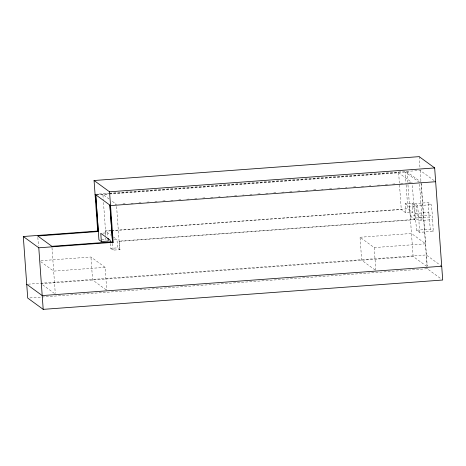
<?xml version="1.0" encoding="UTF-8"?>
<svg xmlns="http://www.w3.org/2000/svg" width="466" height="466" viewBox="0 0 466 466"><rect width="100%" height="100%" fill="white"/><g stroke="black" fill="none" stroke-linecap="round" stroke-linejoin="round"><path stroke-width="0.35" stroke-dasharray="2.33 1.75" d="M95.058 194.293L108.846 193.279M109.568 193.227L420.169 170.422L434.504 180.878M96.421 194.706L108.782 193.821M109.469 193.751L407.057 171.913L420.647 181.827M96.718 194.951L108.718 194.072M109.44 194.019L398.64 172.781L412.177 182.655M115.079 204.475L116.453 204.376L111.38 200.671M122.977 203.892L125.15 203.735M130.952 203.31L133.125 203.147M138.92 202.722L141.099 202.564M146.895 202.139L149.073 201.976M154.869 201.551L157.042 201.394M162.844 200.968L165.739 200.753M170.812 200.38L172.991 200.223M178.787 199.798L180.965 199.634M186.761 199.209L189.662 198.999M194.736 198.627L196.908 198.464M202.704 198.038L204.883 197.881M210.679 197.456L212.857 197.293M218.653 196.868L220.103 196.763M226.627 196.285L228.078 196.174M234.596 195.697L236.775 195.539M242.57 195.114L244.021 195.004M249.823 194.578L251.995 194.421M257.791 193.996L260.692 193.78M265.766 193.407L267.938 193.25M273.74 192.825L275.913 192.662M281.714 192.237L284.61 192.027M289.683 191.654L292.584 191.439M297.658 191.066L299.83 190.909M305.632 190.483L307.805 190.32M313.606 189.895L316.501 189.685M321.575 189.312L323.025 189.202M329.549 188.724L331.722 188.567M337.524 188.142L339.697 187.979M345.498 187.553L346.943 187.449M353.467 186.971L355.645 186.808M361.441 186.383L363.614 186.225M369.416 185.8L370.866 185.689M377.39 185.212L379.563 185.054M385.359 184.629L387.537 184.466M392.611 184.093L395.506 183.884M400.579 183.511L402.758 183.348M408.554 182.922L411.455 182.713M412.043 203.147L412.701 212.333L405.81 212.84L405.152 203.654L412.043 203.147L416.511 206.409L417.169 215.595L422.033 219.142L419.505 183.837M414.682 203.601L428.458 202.588L431.33 204.685L432.378 215.018L433.258 231.328L419.482 232.342L416.563 230.21L415.066 213.445L414.682 203.601L417.553 205.698L431.33 204.685M405.152 203.654L409.62 206.916L416.511 206.409M105.514 235.144L105.223 231.008L111.025 230.583M111.753 230.53L407.832 208.785L412.701 212.333M110.623 230.88L105.223 231.008M111.351 230.821L401.278 209.531L405.81 212.84M102.829 233.134L107.652 232.784L111.153 235.336M415.066 213.445L428.842 212.438L428.458 202.588M409.62 206.916L410.278 216.102L417.169 215.595M417.553 205.698L418.602 216.032L432.378 215.018M101.681 239.582L106.143 239.518M114.234 239.792L116.989 239.594L117.578 247.86L120.012 249.636L119.418 241.365L119.086 241.126L414.816 219.41L412.334 184.821M415.392 218.041L429.169 217.028L430.339 229.202L433.258 231.328M119.418 241.365L422.033 219.142M419.482 232.342L418.934 220.622L432.71 219.614M110.349 243.543L110.692 248.366L117.578 247.86M110.692 248.366L113.127 250.143L120.012 249.636M416.563 230.21L430.339 229.202M40.967 260.68L90.946 257.011L105.106 267.338L106.749 290.306M360.037 237.252L411.472 233.472L425.627 243.8L374.198 247.58L360.037 237.252L361.686 260.22L375.276 270.134M105.106 267.338L53.672 271.113L40.653 261.612M28.176 284.178L426.227 254.949L441.139 265.824M426.705 266.36L413.115 256.446L41.165 283.759L54.755 293.673M29.888 297.908L427.217 268.731L441.552 279.186M419.4 182.392L405.199 172.036L406.078 184.286M410.278 216.102L414.816 219.41M109.12 199.023L102.916 194.497L103.277 199.541M113.488 237.037L116.989 239.594M106.184 289.893L92.594 279.979L90.946 257.011M428.842 212.438L429.169 217.028M421.316 183.686L427.223 266.051M419.184 156.64L420.012 168.243M420.169 170.422L427.217 268.731M418.602 216.032L418.934 220.622M407.057 171.913L407.936 184.198M407.989 184.92L413.115 256.446M406.131 185.008L407.832 208.785M398.64 172.781L401.278 209.531M374.198 247.58L375.841 270.548M116.611 206.537L119.68 249.392M112.656 243.607L113.127 250.143M107.652 232.784L107.949 236.914M103.487 202.425L105.846 235.382M105.712 237.899L105.811 239.279M52 247.755L55.268 293.364M37.845 237.427L38.468 246.118"/><path stroke-width="0.7" d="M97.691 231.049L94.068 180.511L419.184 156.64L434.667 167.935L442.7 280.025L43.198 309.36L27.715 298.065L23.3 236.507L97.691 231.049L98.355 231.532L95.722 194.776M94.068 180.511L109.551 191.806L434.667 167.935M435.652 181.717L110.541 205.588L95.058 194.293M98.355 231.532L37.74 235.982L51.895 246.31L112.51 241.854L113.174 242.337L109.551 191.806M95.699 194.765L98.926 239.78L101.355 241.557L108.246 241.05L108.048 238.295M23.3 236.507L38.783 247.801L113.174 242.337M441.71 266.243L42.208 295.578L26.725 284.283M112.603 242.879L109.9 205.122L112.51 241.854M110.25 242.163L110.098 240.095L100.767 233.291L101.355 241.557M38.783 247.801L43.198 309.36"/></g></svg>
